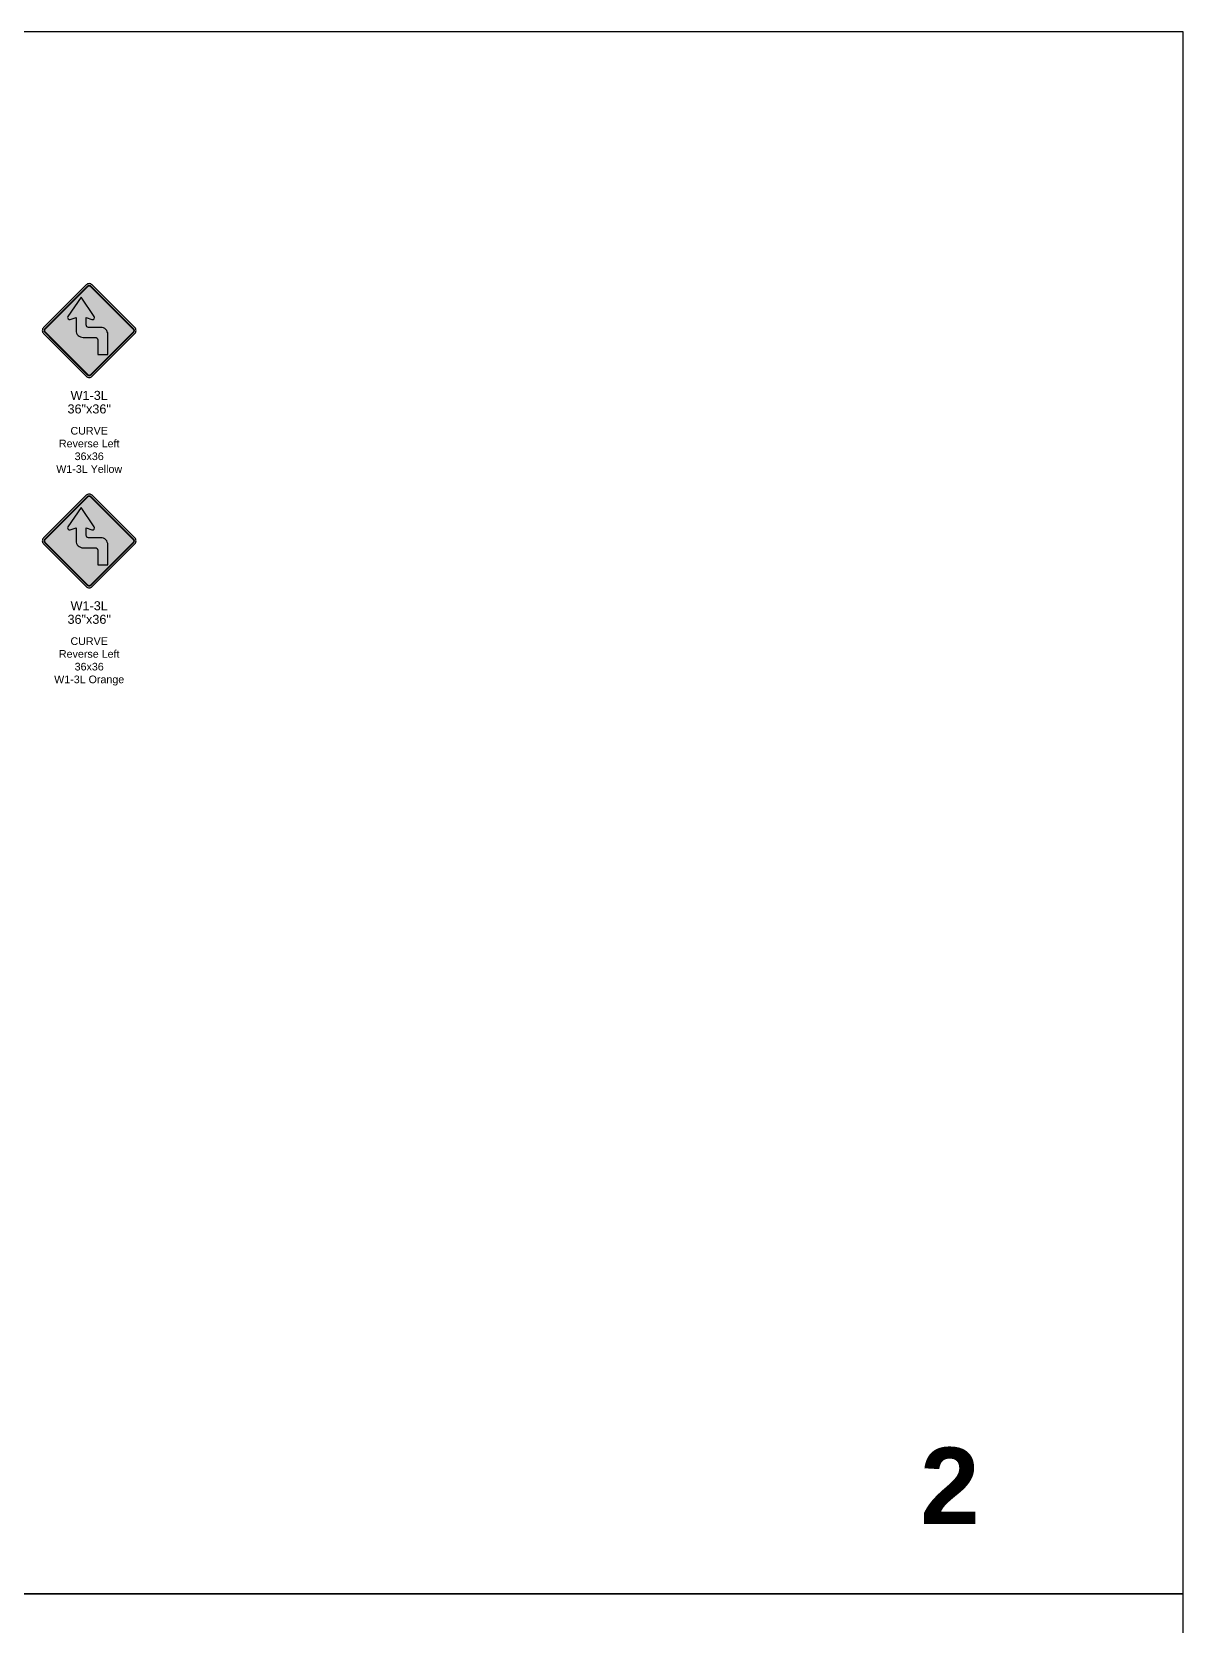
# Model space of a CAD drawing. Header units: inches. Extents: x -32 to 2634, y 197 to 1831.
# Drawn here: x 1890 to 2492, y 998 to 1831 of the extents above; entities that cross this region are included whole.
import ezdxf
from ezdxf.enums import TextEntityAlignment as Align

# ---------------------------------------------------------------- set-up
doc = ezdxf.new("R2010")
doc.units = ezdxf.units.IN
doc.header["$MEASUREMENT"] = 0
doc.layers.add('NO SHOW', color=252, linetype='Continuous', plot=False)
doc.styles.add('ARIAL', font='arial.ttf')
doc.styles.add('ARIAL BOLD', font='arialbd.ttf')
doc.styles.get("Standard").update_dxf_attribs({"font": 'arial.ttf'})

# ---------------------------------------------------------------- blocks, each defined once
blk = doc.blocks.new('CURVE REVERSE LEFT 36x36 W1-3L Orange')
h = blk.add_hatch(color=30)
edge = h.paths.add_edge_path()
edge.add_line((1.59, 0.66), (23.86, 22.93))
edge.add_arc((22.27, 24.52), 2.25, 315, 405)
edge.add_line((23.86, 26.11), (1.59, 48.39))
edge.add_arc((0, 46.8), 2.25, 45, 135)
edge.add_line((-1.59, 48.39), (-23.86, 26.11))
edge.add_arc((-22.27, 24.52), 2.25, 135, 225)
edge.add_line((-23.86, 22.93), (-1.59, 0.66))
edge.add_arc((0, 2.25), 2.25, 225, 315)
at = {"true_color": 0x000000}
h = blk.add_hatch(color=18, dxfattribs=at)
h.dxf.hatch_style = 1
edge = h.paths.add_edge_path()
edge.add_line((6.12, 26.18), (-0.34, 26.18))
edge.add_arc((-0.34, 27.43), 1.25, 180, 270, ccw=False)
edge.add_line((-1.59, 27.43), (-1.59, 31.31))
edge.add_line((-1.59, 31.31), (1.46, 30.32))
edge.add_arc((1.78, 31.34), 1.06, 252.17204, 394.45141)
edge.add_line((2.66, 31.94), (-4.22, 41.96))
edge.add_line((-4.22, 41.96), (-11.1, 31.94))
edge.add_arc((-10.22, 31.34), 1.06, 145.54859, 287.82796)
edge.add_line((-9.89, 30.32), (-6.84, 31.31))
edge.add_line((-6.84, 31.31), (-6.84, 24.55))
edge.add_arc((-3.22, 24.55), 3.62, 180, 270)
edge.add_line((-3.22, 20.93), (3.25, 20.93))
edge.add_arc((3.25, 19.68), 1.25, 0, 90, ccw=False)
edge.add_line((4.5, 19.68), (4.5, 12.05))
edge.add_line((4.5, 12.05), (9.75, 12.05))
edge.add_line((9.75, 12.05), (9.75, 22.55))
edge.add_arc((6.12, 22.55), 3.62, 0, 90)
at = {"color": 30}
blk.add_lwpolyline([(-1.59, 48.39), (-12.73, 37.25), (-23.86, 26.11, 0.414214), (-23.86, 22.93), (-12.73, 11.8), (-1.59, 0.66, 0.414214), (1.59, 0.66), (12.73, 11.8), (23.86, 22.93, 0.414214), (23.86, 26.11), (12.73, 37.25), (1.59, 48.39, 0.414214)], format="xyb", close=True, dxfattribs=at)
at = {"color": 18, "true_color": 0x000000, "const_width": 0.875}
blk.add_lwpolyline([(0.84, 1.41), (23.11, 23.68, 0.414214), (23.11, 25.36), (0.84, 47.64, 0.414214), (-0.84, 47.64), (-23.11, 25.36, 0.414214), (-23.11, 23.68), (-0.84, 1.41, 0.414214)], format="xyb", close=True, dxfattribs=at)
at = {"color": 18, "true_color": 0x000000}
blk.add_lwpolyline([(6.12, 26.18), (-0.34, 26.18, -0.414214), (-1.59, 27.43), (-1.59, 31.31), (1.46, 30.32, 0.715134), (2.66, 31.94), (-4.22, 41.96), (-11.1, 31.94, 0.715134), (-9.89, 30.32), (-6.84, 31.31), (-6.84, 24.55, 0.414214), (-3.22, 20.93), (3.25, 20.93, -0.414214), (4.5, 19.68), (4.5, 12.05), (9.75, 12.05), (9.75, 22.55, 0.414214)], format="xyb", close=True, dxfattribs=at)
at = {"style": 'ARIAL'}
for tag, p in [('SIGN_NO.', (0, -9.38)), ('SIGN_DIM', (0, -16.45))]:
    blk.add_attdef(tag, text='', height=4.73, dxfattribs=at).set_placement(p, align=Align.MIDDLE)
blk = doc.blocks.new('CURVE REVERSE LEFT 36x36 W1-3L Yellow')
h = blk.add_hatch(color=40)
edge = h.paths.add_edge_path()
edge.add_line((1.59, 0.66), (23.86, 22.93))
edge.add_arc((22.27, 24.52), 2.25, 315, 405)
edge.add_line((23.86, 26.11), (1.59, 48.39))
edge.add_arc((0, 46.8), 2.25, 45, 135)
edge.add_line((-1.59, 48.39), (-23.86, 26.11))
edge.add_arc((-22.27, 24.52), 2.25, 135, 225)
edge.add_line((-23.86, 22.93), (-1.59, 0.66))
edge.add_arc((0, 2.25), 2.25, 225, 315)
at = {"true_color": 0x000000}
h = blk.add_hatch(color=18, dxfattribs=at)
h.dxf.hatch_style = 1
edge = h.paths.add_edge_path()
edge.add_line((6.12, 26.18), (-0.34, 26.18))
edge.add_arc((-0.34, 27.43), 1.25, 180, 270, ccw=False)
edge.add_line((-1.59, 27.43), (-1.59, 31.31))
edge.add_line((-1.59, 31.31), (1.46, 30.32))
edge.add_arc((1.78, 31.34), 1.06, 252.17204, 394.45141)
edge.add_line((2.66, 31.94), (-4.22, 41.96))
edge.add_line((-4.22, 41.96), (-11.1, 31.94))
edge.add_arc((-10.22, 31.34), 1.06, 145.54859, 287.82796)
edge.add_line((-9.89, 30.32), (-6.84, 31.31))
edge.add_line((-6.84, 31.31), (-6.84, 24.55))
edge.add_arc((-3.22, 24.55), 3.62, 180, 270)
edge.add_line((-3.22, 20.93), (3.25, 20.93))
edge.add_arc((3.25, 19.68), 1.25, 0, 90, ccw=False)
edge.add_line((4.5, 19.68), (4.5, 12.05))
edge.add_line((4.5, 12.05), (9.75, 12.05))
edge.add_line((9.75, 12.05), (9.75, 22.55))
edge.add_arc((6.12, 22.55), 3.62, 0, 90)
at = {"color": 40}
blk.add_lwpolyline([(-1.59, 48.39), (-12.73, 37.25), (-23.86, 26.11, 0.414214), (-23.86, 22.93), (-12.73, 11.8), (-1.59, 0.66, 0.414214), (1.59, 0.66), (12.73, 11.8), (23.86, 22.93, 0.414214), (23.86, 26.11), (12.73, 37.25), (1.59, 48.39, 0.414214)], format="xyb", close=True, dxfattribs=at)
at = {"color": 18, "true_color": 0x000000, "const_width": 0.875}
blk.add_lwpolyline([(0.84, 1.41), (23.11, 23.68, 0.414214), (23.11, 25.36), (0.84, 47.64, 0.414214), (-0.84, 47.64), (-23.11, 25.36, 0.414214), (-23.11, 23.68), (-0.84, 1.41, 0.414214)], format="xyb", close=True, dxfattribs=at)
at = {"color": 18, "true_color": 0x000000}
blk.add_lwpolyline([(6.12, 26.18), (-0.34, 26.18, -0.414214), (-1.59, 27.43), (-1.59, 31.31), (1.46, 30.32, 0.715134), (2.66, 31.94), (-4.22, 41.96), (-11.1, 31.94, 0.715134), (-9.89, 30.32), (-6.84, 31.31), (-6.84, 24.55, 0.414214), (-3.22, 20.93), (3.25, 20.93, -0.414214), (4.5, 19.68), (4.5, 12.05), (9.75, 12.05), (9.75, 22.55, 0.414214)], format="xyb", close=True, dxfattribs=at)
at = {"style": 'ARIAL'}
for tag, p in [('SIGN_NO.', (0, -9.38)), ('SIGN_DIM', (0, -16.45))]:
    blk.add_attdef(tag, text='', height=4.73, dxfattribs=at).set_placement(p, align=Align.MIDDLE)

msp = doc.modelspace()

# ---------------------------------------------------------------- linework, layer by layer
at = {"layer": 'NO SHOW', "color": 4}
for points in [[(1229.99, 1013.95), (2492.24, 1013.95), (2492.24, 1830.7), (1229.99, 1830.7)], [(1229.99, 197.2), (2492.24, 197.2), (2492.24, 1013.95), (1229.99, 1013.95)]]:
    msp.add_lwpolyline(points, close=True, dxfattribs=at)

# ---------------------------------------------------------------- block references
for name, p in [('CURVE REVERSE LEFT 36x36 W1-3L Yellow', (1920, 1650)), ('CURVE REVERSE LEFT 36x36 W1-3L Orange', (1920, 1540))]:
    msp.add_blockref(name, p).add_auto_attribs({'SIGN_NO.': 'W1-3L', 'SIGN_DIM': '36"x36"'})

# ---------------------------------------------------------------- texts
at = {"color": 1, "char_height": 4, "width": 41.6735, "attachment_point": 2}
for s, insert in [('CURVE Reverse Left 36x36\\PW1-3L Yellow', (1920, 1624.13)), ('CURVE Reverse Left 36x36\\PW1-3L Orange', (1920, 1514.13))]:
    msp.add_mtext(s, dxfattribs=dict(at, insert=insert))
at = {"layer": 'NO SHOW', "style": 'ARIAL BOLD'}
msp.add_text('2', height=40, dxfattribs=at).set_placement((2354.66, 1050.45))

doc.saveas('drawing.dxf')
